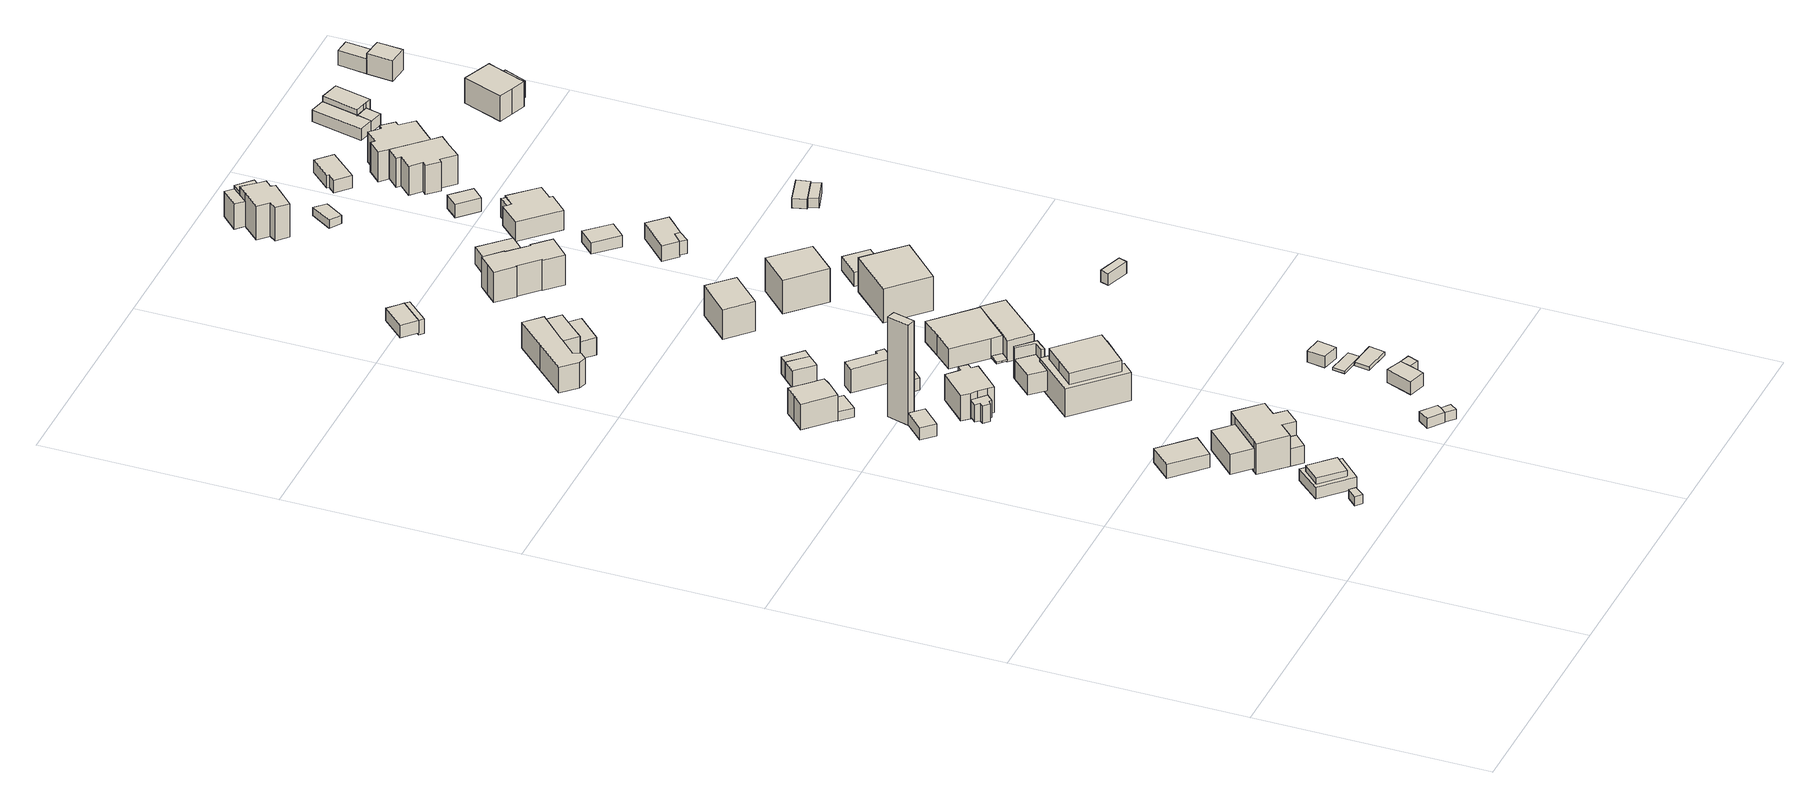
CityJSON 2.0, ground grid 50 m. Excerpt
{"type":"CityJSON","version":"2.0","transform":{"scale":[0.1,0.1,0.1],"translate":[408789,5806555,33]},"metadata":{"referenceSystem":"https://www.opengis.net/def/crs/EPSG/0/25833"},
"CityObjects":{
"building1":{"type":"Building","attributes":{"Gemeindeschluessel":"11000009","BezugspunktDach":"2200","function":"31001_2000","measuredHeight":2.02,"storeysAboveGround":1},"address":[{"country":"Germany","locality":"Berlin","thoroughfareNumber":"18A (1)","thoroughfareName":"Erlenbacher Steig"}],"geometry":[{"type":"Solid","lod":"1","boundaries":[[[[0,1,2,3]],[[4,5,6,7]],[[4,7,3,2]],[[5,4,2,1]],[[6,5,1,0]],[[7,6,0,3]]]]}]},
"building2":{"type":"Building","attributes":{"Gemeindeschluessel":"11000009","BezugspunktDach":"2200","function":"31001_1010","measuredHeight":4.88,"storeysAboveGround":1},"address":[{"country":"Germany","locality":"Berlin","thoroughfareNumber":"60","thoroughfareName":"Hallgarter Steig"}],"geometry":[{"type":"Solid","lod":"1","boundaries":[[[[8,9,10,11,12]],[[13,14,15,16,17]],[[13,17,12,11]],[[14,13,11,10]],[[15,14,10,9]],[[16,15,9,8]],[[17,16,8,12]]]]}]},
"building3":{"type":"Building","attributes":{"Gemeindeschluessel":"11000009","BezugspunktDach":"2200","function":"51009_1610","measuredHeight":2.76,"storeysAboveGround":0},"address":[{"country":"Germany","locality":"Berlin"}],"geometry":[{"type":"Solid","lod":"1","boundaries":[[[[18,19,20,21],[22,23,24,25]],[[26,27,28,29],[16,14,13,17]],[[26,29,21,20]],[[27,26,20,19]],[[28,27,19,18]],[[29,28,18,21]],[[16,17,25,24]],[[14,16,24,23]],[[13,14,23,22]],[[17,13,22,25]]]]}]},
"building4":{"type":"Building","attributes":{"Gemeindeschluessel":"11000009","BezugspunktDach":"2200","function":"31001_2463","measuredHeight":3.15,"storeysAboveGround":1},"address":[{"country":"Germany","locality":"Berlin","thoroughfareNumber":"58 (1)","thoroughfareName":"Hallgarter Steig"}],"geometry":[{"type":"Solid","lod":"1","boundaries":[[[[30,31,32,33]],[[34,35,36,37]],[[34,37,33,32]],[[35,34,32,31]],[[36,35,31,30]],[[37,36,30,33]]]]}]},
"building5":{"type":"Building","attributes":{"Gemeindeschluessel":"11000009","function":"31001_1010"},"address":[{"country":"Germany","locality":"Berlin","thoroughfareNumber":"58","thoroughfareName":"Hallgarter Steig"}],"children":["building5-1","building5-2","building5-3","building5-4"]},
"building5-1":{"type":"BuildingPart","attributes":{"BezugspunktDach":"2200","measuredHeight":7.12,"storeysAboveGround":2},"parents":["building5"],"geometry":[{"type":"MultiSurface","lod":"1","boundaries":[[[38,39,40,41,42,43,44,45,46,47,48]],[[49,50,51,52,53,54,55,56,57,58,59]],[[49,59,48,47]],[[50,49,47,46],[60,61,62,63]],[[51,50,46,45]],[[52,51,45,44]],[[53,52,44,43]],[[64,65,66,43,42]],[[53,67,53,54]],[[68,65,42,41]],[[56,55,41,40]],[[69,70,56,57,56,40,39]],[[58,57,58,71,69,39,38]],[[59,58,38,48]],[[62,61,60,63]],[[54,53,67,66,65,64]],[[55,54,65,68]],[[57,56,70,69]],[[69,71,58,57]]]}]},
"building5-2":{"type":"BuildingPart","attributes":{"BezugspunktDach":"2200","measuredHeight":4.01,"storeysAboveGround":2},"parents":["building5"],"geometry":[{"type":"Solid","lod":"1","boundaries":[[[[68,72,66,65]],[[53,73,55,54]],[[73,53,66,72]],[[55,73,72,68]],[[53,54,65,66]],[[54,55,68,65]]]]}]},
"building5-3":{"type":"BuildingPart","attributes":{"BezugspunktDach":"2200","measuredHeight":4.65,"storeysAboveGround":2},"parents":["building5"],"geometry":[{"type":"Solid","lod":"1","boundaries":[[[[63,62,74,75]],[[76,61,60,77]],[[76,77,75,74]],[[61,76,74,62]],[[77,60,63,75]],[[61,62,63,60]]]]}]},
"building5-4":{"type":"BuildingPart","attributes":{"BezugspunktDach":"2200","measuredHeight":3.93,"storeysAboveGround":2},"parents":["building5"],"geometry":[{"type":"MultiSurface","lod":"1","boundaries":[[[78,70,69,71]],[[57,56,79,58]],[[79,56,70,78]],[[58,79,78,71]],[[57,58,80,71,69]],[[57,69,70,56]]]}]},
"building6":{"type":"Building","attributes":{"Gemeindeschluessel":"11000009","BezugspunktDach":"2200","function":"31001_2000","measuredHeight":2.85,"storeysAboveGround":1},"address":[{"country":"Germany","locality":"Berlin","thoroughfareNumber":"2 (1)","thoroughfareName":"Münchweilersteig"}],"geometry":[{"type":"Solid","lod":"1","boundaries":[[[[81,82,83,84]],[[85,86,87,88]],[[85,88,84,83]],[[86,85,83,82]],[[87,86,82,81]],[[88,87,81,84]]]]}]},
"building7":{"type":"Building","attributes":{"Gemeindeschluessel":"11000009","BezugspunktDach":"2200","function":"31001_1010","measuredHeight":9.32,"storeysAboveGround":2},"address":[{"country":"Germany","locality":"Berlin","thoroughfareNumber":"4","thoroughfareName":"Münchweilersteig"}],"geometry":[{"type":"Solid","lod":"1","boundaries":[[[[89,90,91,92,93,94,95,96,97]],[[98,99,100,101,102,103,104,105,106]],[[98,106,97,96]],[[99,98,96,95]],[[100,99,95,94]],[[101,100,94,93]],[[102,101,93,92]],[[103,102,92,91]],[[104,103,91,90]],[[105,104,90,89]],[[106,105,89,97]]]]}]},
"building8":{"type":"Building","attributes":{"Gemeindeschluessel":"11000009","BezugspunktDach":"2200","function":"31001_2000","measuredHeight":23.17,"storeysAboveGround":1},"address":[{"country":"Germany","locality":"Berlin","thoroughfareNumber":"4 (2)","thoroughfareName":"Münchweilersteig"}],"geometry":[{"type":"Solid","lod":"1","boundaries":[[[[107,108,109,110]],[[111,112,113,114]],[[111,114,110,109]],[[112,111,109,108]],[[113,112,108,107]],[[114,113,107,110]]]]}]},
"building9":{"type":"Building","attributes":{"Gemeindeschluessel":"11000009","BezugspunktDach":"2200","function":"51009_1610","measuredHeight":4.03,"storeysAboveGround":0},"address":[{"country":"Germany","locality":"Berlin"}],"geometry":[{"type":"Solid","lod":"1","boundaries":[[[[72,115,116,66]],[[52,117,73,53]],[[52,53,66,116]],[[117,52,116,115]],[[73,117,115,72]],[[53,73,72,66]]]]}]},
"building10":{"type":"Building","attributes":{"Gemeindeschluessel":"11000009","BezugspunktDach":"2200","function":"51009_1610","measuredHeight":2.08,"storeysAboveGround":0},"address":[{"country":"Germany","locality":"Berlin"}],"geometry":[{"type":"Solid","lod":"1","boundaries":[[[[118,119,120,121]],[[122,123,124,125]],[[122,125,121,120]],[[123,122,120,119]],[[124,123,119,118]],[[125,124,118,121]]]]}]},
"building11":{"type":"Building","attributes":{"Gemeindeschluessel":"11000009","BezugspunktDach":"2200","function":"51009_1610","measuredHeight":3.99,"storeysAboveGround":0},"address":[{"country":"Germany","locality":"Berlin"}],"geometry":[{"type":"Solid","lod":"1","boundaries":[[[[126,127,128,129,130,131,132,133]],[[134,135,136,137,138,139,140,141]],[[134,141,133,132]],[[135,134,132,131]],[[136,135,131,130]],[[137,136,130,129]],[[138,137,129,128]],[[139,138,128,127]],[[140,139,127,126]],[[141,140,126,133]]]]}]},
"building12":{"type":"Building","attributes":{"Gemeindeschluessel":"11000009","BezugspunktDach":"2200","function":"51009_1610","measuredHeight":2.57,"storeysAboveGround":0},"address":[{"country":"Germany","locality":"Berlin"}],"geometry":[{"type":"Solid","lod":"1","boundaries":[[[[142,143,144,145]],[[146,147,101,100]],[[146,100,145,144]],[[147,146,144,143]],[[101,147,143,142]],[[100,101,142,145]]]]}]},
"building13":{"type":"Building","attributes":{"Gemeindeschluessel":"11000009","BezugspunktDach":"2200","function":"31001_1010","measuredHeight":7.76,"storeysAboveGround":2},"address":[{"country":"Germany","locality":"Berlin","thoroughfareNumber":"15","thoroughfareName":"Erlenbacher Steig"}],"geometry":[{"type":"Solid","lod":"1","boundaries":[[[[148,149,150,151,152,153,154,155,156,157,158,159]],[[160,161,162,163,164,165,166,167,168,169,170,171]],[[160,171,159,158]],[[161,160,158,157]],[[162,161,157,156]],[[163,162,156,155]],[[164,163,155,154]],[[165,164,154,153]],[[166,165,153,152]],[[167,166,152,151]],[[168,167,151,150]],[[169,168,150,149]],[[170,169,149,148]],[[171,170,148,159]]]]}]},
"building14":{"type":"Building","attributes":{"Gemeindeschluessel":"11000009","BezugspunktDach":"2200","function":"31001_1312","measuredHeight":2.28,"storeysAboveGround":1},"address":[{"country":"Germany","locality":"Berlin","thoroughfareNumber":"61","thoroughfareName":"Hallgarter Steig"}],"geometry":[{"type":"Solid","lod":"1","boundaries":[[[[172,173,174,175,176]],[[177,178,179,180,181]],[[177,181,176,175]],[[178,177,175,174]],[[179,178,174,173]],[[180,179,173,172]],[[181,180,172,176]]]]}]},
"building15":{"type":"Building","attributes":{"Gemeindeschluessel":"11000009","BezugspunktDach":"2200","function":"51009_1610","measuredHeight":2.26,"storeysAboveGround":0},"address":[{"country":"Germany","locality":"Berlin"}],"geometry":[{"type":"Solid","lod":"1","boundaries":[[[[182,183,173,172]],[[184,185,186,187]],[[184,187,172,173]],[[185,184,173,183]],[[186,185,183,182]],[[187,186,182,172]]]]}]},
"building16":{"type":"Building","attributes":{"Gemeindeschluessel":"11000009","BezugspunktDach":"2200","function":"31001_2000","measuredHeight":3.88,"storeysAboveGround":1},"address":[{"country":"Germany","locality":"Berlin","thoroughfareNumber":"24 (2)","thoroughfareName":"Rinntaler Steig"}],"geometry":[{"type":"Solid","lod":"1","boundaries":[[[[188,189,190,191]],[[192,193,194,195]],[[192,195,191,190]],[[193,192,190,189]],[[194,193,189,188]],[[195,194,188,191]]]]}]},
"building17":{"type":"Building","attributes":{"Gemeindeschluessel":"11000009","function":"31001_1010"},"address":[{"country":"Germany","locality":"Berlin","thoroughfareNumber":"16","thoroughfareName":"Rinntaler Steig"}],"children":["building17-1","building17-2"]},
"building17-1":{"type":"BuildingPart","attributes":{"BezugspunktDach":"2200","measuredHeight":8.62,"storeysAboveGround":1},"parents":["building17"],"geometry":[{"type":"MultiSurface","lod":"1","boundaries":[[[196,197,198,199,200,201,202,203,204,205]],[[206,207,208,209,210,211,212,213,214,215]],[[206,215,205,204]],[[207,206,204,203]],[[208,207,203,202]],[[216,217,218,217,219,202,201]],[[210,209,201,200]],[[211,210,200,199]],[[212,211,199,198]],[[213,212,198,197]],[[214,213,197,196]],[[215,214,196,205]],[[209,220,217,216]],[[220,208,219,217,218]]]}]},
"building17-2":{"type":"BuildingPart","attributes":{"BezugspunktDach":"2200","measuredHeight":6.73,"storeysAboveGround":1},"parents":["building17"],"geometry":[{"type":"Solid","lod":"1","boundaries":[[[[221,222,223,224,219,217,216]],[[220,208,225,226,227,228,209]],[[225,208,219,224]],[[226,225,224,223]],[[227,226,223,222]],[[228,227,222,221]],[[209,228,221,216]],[[220,209,216,217]],[[220,217,219,208]]]]}]},
"building18":{"type":"Building","attributes":{"Gemeindeschluessel":"11000009","BezugspunktDach":"2200","function":"31001_2000","measuredHeight":5.53,"storeysAboveGround":1},"address":[{"country":"Germany","locality":"Berlin","thoroughfareNumber":"4 (1)","thoroughfareName":"Münchweilersteig"}],"geometry":[{"type":"Solid","lod":"1","boundaries":[[[[229,230,231,232,233,234,235]],[[236,237,238,239,240,241,242]],[[236,242,235,234]],[[237,236,234,233]],[[238,237,233,232]],[[239,238,232,231]],[[240,239,231,230]],[[241,240,230,229]],[[242,241,229,235]]]]}]},
"building19":{"type":"Building","attributes":{"Gemeindeschluessel":"11000009","BezugspunktDach":"2200","function":"31001_2000","measuredHeight":3.13,"storeysAboveGround":1},"address":[{"country":"Germany","locality":"Berlin","thoroughfareNumber":"15 (1)","thoroughfareName":"Erlenbacher Steig"}],"geometry":[{"type":"Solid","lod":"1","boundaries":[[[[243,244,245,246,247,248]],[[249,250,251,252,253,254]],[[249,254,248,247]],[[250,249,247,246]],[[251,250,246,245]],[[252,251,245,244]],[[253,252,244,243]],[[254,253,243,248]]]]}]},
"building20":{"type":"Building","attributes":{"Gemeindeschluessel":"11000009","BezugspunktDach":"2200","function":"51009_1610","measuredHeight":3.86,"storeysAboveGround":0},"address":[{"country":"Germany","locality":"Berlin"}],"geometry":[{"type":"Solid","lod":"1","boundaries":[[[[189,255,256,190]],[[257,258,193,192]],[[257,192,190,256]],[[258,257,256,255]],[[193,258,255,189]],[[192,193,189,190]]]]}]},
"building21":{"type":"Building","attributes":{"Gemeindeschluessel":"11000009","BezugspunktDach":"2200","function":"31001_1010","measuredHeight":10.21,"storeysAboveGround":2},"address":[{"country":"Germany","locality":"Berlin","thoroughfareNumber":"17","thoroughfareName":"Erlenbacher Steig"}],"geometry":[{"type":"Solid","lod":"1","boundaries":[[[[259,260,261,262,263,264]],[[265,266,267,268,269,270]],[[265,270,264,263]],[[266,265,263,262]],[[267,266,262,261]],[[268,267,261,260]],[[269,268,260,259]],[[270,269,259,264]]]]}]},
"building22":{"type":"Building","attributes":{"Gemeindeschluessel":"11000009","BezugspunktDach":"2200","function":"51009_1610","measuredHeight":6.47,"storeysAboveGround":0},"address":[{"country":"Germany","locality":"Berlin"}],"geometry":[{"type":"Solid","lod":"1","boundaries":[[[[271,272,273,274,275,276,277,278,279,280,281,282]],[[283,284,285,286,287,288,289,290,291,292,293,294]],[[283,294,282,281]],[[284,283,281,280]],[[285,284,280,279]],[[286,285,279,278]],[[287,286,278,277]],[[288,287,277,276]],[[289,288,276,275]],[[290,289,275,274]],[[291,290,274,273]],[[292,291,273,272]],[[293,292,272,271]],[[294,293,271,282]]]]}]},
"building23":{"type":"Building","attributes":{"Gemeindeschluessel":"11000009","BezugspunktDach":"2200","function":"31001_2463","measuredHeight":4.59,"storeysAboveGround":1},"address":[{"country":"Germany","locality":"Berlin","thoroughfareNumber":"17 (1)","thoroughfareName":"Erlenbacher Steig"}],"geometry":[{"type":"Solid","lod":"1","boundaries":[[[[295,296,297,298,299]],[[300,301,302,303,304]],[[300,304,299,298]],[[301,300,298,297]],[[302,301,297,296]],[[303,302,296,295]],[[304,303,295,299]]]]}]},
"building24":{"type":"Building","attributes":{"Gemeindeschluessel":"11000009","BezugspunktDach":"2200","function":"51009_1610","measuredHeight":7.26,"storeysAboveGround":0},"address":[{"country":"Germany","locality":"Berlin"}],"geometry":[{"type":"Solid","lod":"1","boundaries":[[[[305,306,307,308,309,310]],[[311,312,313,302,301,300]],[[311,300,310,309]],[[312,311,309,308]],[[313,312,308,307]],[[302,313,307,306]],[[301,302,306,305]],[[300,301,305,310]]]]}]},
"building25":{"type":"Building","attributes":{"Gemeindeschluessel":"11000009","BezugspunktDach":"2200","function":"31001_2463","measuredHeight":3.95,"storeysAboveGround":1},"address":[{"country":"Germany","locality":"Berlin","thoroughfareNumber":"16 (1)","thoroughfareName":"Rinntaler Steig"}],"geometry":[{"type":"Solid","lod":"1","boundaries":[[[[314,315,316,317]],[[226,318,319,228]],[[226,228,317,316]],[[318,226,316,315]],[[319,318,315,314]],[[228,319,314,317]]]]}]},
"building26":{"type":"Building","attributes":{"Gemeindeschluessel":"11000009","BezugspunktDach":"2200","function":"31001_1010","measuredHeight":2.97,"storeysAboveGround":1},"address":[{"country":"Germany","locality":"Berlin","thoroughfareNumber":"17","thoroughfareName":"Rinntaler Steig"}],"geometry":[{"type":"Solid","lod":"1","boundaries":[[[[320,321,322,323,324]],[[325,326,327,328,329]],[[325,329,324,323]],[[326,325,323,322]],[[327,326,322,321]],[[328,327,321,320]],[[329,328,320,324]]]]}]},
"building27":{"type":"Building","attributes":{"Gemeindeschluessel":"11000009","BezugspunktDach":"2200","function":"51009_1610","measuredHeight":3.3,"storeysAboveGround":0},"address":[{"country":"Germany","locality":"Berlin"}],"geometry":[{"type":"Solid","lod":"1","boundaries":[[[[330,331,321,320]],[[332,333,334,335]],[[332,335,320,321]],[[333,332,321,331]],[[334,333,331,330]],[[335,334,330,320]]]]}]},
"building28":{"type":"Building","attributes":{"Gemeindeschluessel":"11000009","BezugspunktDach":"2200","function":"31001_1312","measuredHeight":2.93,"storeysAboveGround":1},"address":[{"country":"Germany","locality":"Berlin","thoroughfareNumber":"59","thoroughfareName":"Hallgarter Steig"}],"geometry":[{"type":"Solid","lod":"1","boundaries":[[[[336,337,338,339,340]],[[341,342,343,344,345]],[[341,345,340,339]],[[342,341,339,338]],[[343,342,338,337]],[[344,343,337,336]],[[345,344,336,340]]]]}]},
"building29":{"type":"Building","attributes":{"Gemeindeschluessel":"11000009","BezugspunktDach":"2200","function":"51009_1610","measuredHeight":0.396,"storeysAboveGround":0},"address":[{"country":"Germany","locality":"Berlin"}],"geometry":[{"type":"Solid","lod":"1","boundaries":[[[[346,347,348,349,350]],[[351,352,353,354,355]],[[351,355,350,349]],[[352,351,349,348]],[[353,352,348,347]],[[354,353,347,346]],[[355,354,346,350]]]]}]},
"building30":{"type":"Building","attributes":{"Gemeindeschluessel":"11000009","BezugspunktDach":"2200","function":"51009_1610","measuredHeight":2.94,"storeysAboveGround":0},"address":[{"country":"Germany","locality":"Berlin"}],"geometry":[{"type":"Solid","lod":"1","boundaries":[[[[356,357,338,337]],[[342,358,359,343]],[[342,343,337,338]],[[358,342,338,357]],[[359,358,357,356]],[[343,359,356,337]]]]}]},
"building31":{"type":"Building","attributes":{"Gemeindeschluessel":"11000009","function":"31001_1010"},"address":[{"country":"Germany","locality":"Berlin","thoroughfareNumber":"54","thoroughfareName":"Hallgarter Steig"}],"children":["building31-1","building31-2"]},
"building31-1":{"type":"BuildingPart","attributes":{"BezugspunktDach":"2200","measuredHeight":5.67,"storeysAboveGround":1},"parents":["building31"],"geometry":[{"type":"MultiSurface","lod":"1","boundaries":[[[360,361,362,363,364,365,366,367]],[[368,369,370,371,372,373,374,375]],[[368,375,367,366]],[[369,368,366,365]],[[370,369,365,364]],[[371,370,364,363]],[[374,373,361,360]],[[375,374,360,367]],[[372,371,363,362]],[[372,376,362,361,373]]]}]},
"building31-2":{"type":"BuildingPart","attributes":{"BezugspunktDach":"2200","measuredHeight":4.96,"storeysAboveGround":1},"parents":["building31"],"geometry":[{"type":"MultiSurface","lod":"1","boundaries":[[[377,378,379,380,381]],[[373,371,382,383,384]],[[373,384,381,380]],[[363,362,361,380,379]],[[382,371,379,378]],[[383,382,378,377]],[[384,383,377,381]],[[385,371,386,372,362,363]],[[372,373,361,362]]]}]},
"building32":{"type":"Building","attributes":{"Gemeindeschluessel":"11000009","BezugspunktDach":"2200","function":"31001_2000","measuredHeight":0.546,"storeysAboveGround":1},"address":[{"country":"Germany","locality":"Berlin","thoroughfareNumber":"57 (1)","thoroughfareName":"Hallgarter Steig"}],"geometry":[{"type":"Solid","lod":"1","boundaries":[[[[387,388,389,390,391]],[[392,393,394,395,396]],[[392,396,391,390]],[[393,392,390,389]],[[394,393,389,388]],[[395,394,388,387]],[[396,395,387,391]]]]}]},
"building33":{"type":"Building","attributes":{"Gemeindeschluessel":"11000009","BezugspunktDach":"2200","function":"31001_1312","measuredHeight":2.58,"storeysAboveGround":1},"address":[{"country":"Germany","locality":"Berlin","thoroughfareNumber":"57","thoroughfareName":"Hallgarter Steig"}],"geometry":[{"type":"Solid","lod":"1","boundaries":[[[[397,398,399,400]],[[401,402,403,404]],[[401,404,400,399]],[[402,401,399,398]],[[403,402,398,397]],[[404,403,397,400]]]]}]},
"building34":{"type":"Building","attributes":{"Gemeindeschluessel":"11000009","BezugspunktDach":"2200","function":"31001_1010","measuredHeight":7.96,"storeysAboveGround":2},"address":[{"country":"Germany","locality":"Berlin","thoroughfareNumber":"24","thoroughfareName":"Rinntaler Steig"}],"geometry":[{"type":"Solid","lod":"1","boundaries":[[[[405,406,407,408,409]],[[410,411,412,413,414]],[[410,414,409,408]],[[411,410,408,407]],[[412,411,407,406]],[[413,412,406,405]],[[414,413,405,409]]]]}]},
"building35":{"type":"Building","attributes":{"Gemeindeschluessel":"11000009","BezugspunktDach":"2200","function":"31001_2000","measuredHeight":0.851,"storeysAboveGround":1},"address":[{"country":"Germany","locality":"Berlin","thoroughfareNumber":"57 (2)","thoroughfareName":"Hallgarter Steig"}],"geometry":[{"type":"Solid","lod":"1","boundaries":[[[[415,416,388,387,417]],[[418,419,420,421,422]],[[418,422,417,387]],[[419,418,387,388]],[[420,419,388,416]],[[421,420,416,415]],[[422,421,415,417]]]]}]},
"building36":{"type":"Building","attributes":{"Gemeindeschluessel":"11000009","BezugspunktDach":"2200","function":"31001_2000","measuredHeight":1.98,"storeysAboveGround":1},"address":[{"country":"Germany","locality":"Berlin","thoroughfareNumber":"54 (1)","thoroughfareName":"Hallgarter Steig"}],"geometry":[{"type":"Solid","lod":"1","boundaries":[[[[423,424,425,426]],[[427,428,371,370]],[[427,370,426,425]],[[428,427,425,424]],[[371,428,424,423]],[[370,371,423,426]]]]}]},
"building37":{"type":"Building","attributes":{"Gemeindeschluessel":"11000009","BezugspunktDach":"2200","function":"51009_1610","measuredHeight":2,"storeysAboveGround":0},"address":[{"country":"Germany","locality":"Berlin"}],"geometry":[{"type":"Solid","lod":"1","boundaries":[[[[429,430,424,423]],[[428,431,382,371]],[[428,371,423,424]],[[431,428,424,430]],[[382,431,430,429]],[[371,382,429,423]]]]}]},
"building38":{"type":"Building","attributes":{"Gemeindeschluessel":"11000009","BezugspunktDach":"2200","function":"31001_1010","measuredHeight":7.82,"storeysAboveGround":2},"address":[{"country":"Germany","locality":"Berlin","thoroughfareNumber":"18","thoroughfareName":"Rinntaler Steig"}],"geometry":[{"type":"Solid","lod":"1","boundaries":[[[[432,433,434,435,436,437,438,439,440,441,442,443,444,445]],[[446,447,448,449,450,451,452,453,454,455,456,457,458,459]],[[446,459,445,444]],[[447,446,444,443]],[[448,447,443,442]],[[449,448,442,441]],[[450,449,441,440]],[[451,450,440,439]],[[452,451,439,438]],[[453,452,438,437]],[[454,453,437,436]],[[455,454,436,435]],[[456,455,435,434]],[[457,456,434,433]],[[458,457,433,432]],[[459,458,432,445]]]]}]},
"building39":{"type":"Building","attributes":{"Gemeindeschluessel":"11000009","BezugspunktDach":"2200","function":"31001_1010","measuredHeight":7.7,"storeysAboveGround":1},"address":[{"country":"Germany","locality":"Berlin","thoroughfareNumber":"26","thoroughfareName":"Rinntaler Steig"}],"geometry":[{"type":"Solid","lod":"1","boundaries":[[[[460,461,462,463]],[[464,465,466,467]],[[464,467,463,462]],[[465,464,462,461]],[[466,465,461,460]],[[467,466,460,463]]]]}]},
"building40":{"type":"Building","attributes":{"Gemeindeschluessel":"11000009","BezugspunktDach":"2200","function":"31001_1010","measuredHeight":8.9,"storeysAboveGround":2},"address":[{"country":"Germany","locality":"Berlin","thoroughfareNumber":"28","thoroughfareName":"Rinntaler Steig"}],"geometry":[{"type":"Solid","lod":"1","boundaries":[[[[468,469,470,471]],[[472,473,474,475]],[[472,475,471,470]],[[473,472,470,469]],[[474,473,469,468]],[[475,474,468,471]]]]}]},
"building41":{"type":"Building","attributes":{"Gemeindeschluessel":"11000009","BezugspunktDach":"2200","function":"31001_2463","measuredHeight":3.86,"storeysAboveGround":1},"address":[{"country":"Germany","locality":"Berlin","thoroughfareNumber":"18 (1)","thoroughfareName":"Rinntaler Steig"}],"geometry":[{"type":"Solid","lod":"1","boundaries":[[[[476,477,478,479,480,481]],[[482,483,484,485,486,487]],[[482,487,481,480]],[[483,482,480,479]],[[484,483,479,478]],[[485,484,478,477]],[[486,485,477,476]],[[487,486,476,481]]]]}]},
"building42":{"type":"Building","attributes":{"Gemeindeschluessel":"11000009","function":"31001_1010"},"address":[{"country":"Germany","locality":"Berlin","thoroughfareNumber":"11","thoroughfareName":"Am Steilhang"}],"children":["building42-1","building42-2","building42-3"]},
"building42-1":{"type":"BuildingPart","attributes":{"BezugspunktDach":"2200","measuredHeight":10.57,"storeysAboveGround":2},"parents":["building42"],"geometry":[{"type":"MultiSurface","lod":"1","boundaries":[[[488,489,490,491,492,493,494,495,496,497,498]],[[499,500,501,502,503,504,505,506,507,508,509]],[[499,509,498,497]],[[510,511,499,497,496]],[[512,513,514,496,495]],[[502,501,495,494]],[[503,502,494,493]],[[504,503,493,492]],[[505,504,492,491]],[[506,505,491,490]],[[507,506,490,489]],[[508,507,489,488]],[[509,508,488,498]],[[500,499,511,510]],[[501,500,514,513,512]]]}]},
"building42-2":{"type":"BuildingPart","attributes":{"BezugspunktDach":"2200","measuredHeight":6.68,"storeysAboveGround":2},"parents":["building42"],"geometry":[{"type":"MultiSurface","lod":"1","boundaries":[[[513,515,516,514]],[[517,518,501,500]],[[519,510,500,514,516]],[[518,517,516,515]],[[501,518,515,513]],[[510,519,517,500]],[[500,501,513,514,520]]]}]},
"building42-3":{"type":"BuildingPart","attributes":{"BezugspunktDach":"2200","measuredHeight":6.14,"storeysAboveGround":2},"parents":["building42"],"geometry":[{"type":"MultiSurface","lod":"1","boundaries":[[[511,519,521,522]],[[523,517,499,524]],[[523,524,522,521]],[[517,523,521,519]],[[524,499,511,522]],[[499,500,510,511]],[[519,510,525,500,517]]]}]},
"building43":{"type":"Building","attributes":{"Gemeindeschluessel":"11000009","BezugspunktDach":"2200","function":"31001_2463","measuredHeight":3.57,"storeysAboveGround":1},"address":[{"country":"Germany","locality":"Berlin","thoroughfareNumber":"28 (1)","thoroughfareName":"Rinntaler Steig"}],"geometry":[{"type":"Solid","lod":"1","boundaries":[[[[526,527,528,529]],[[530,531,532,533]],[[530,533,529,528]],[[531,530,528,527]],[[532,531,527,526]],[[533,532,526,529]]]]}]},
"building44":{"type":"Building","attributes":{"Gemeindeschluessel":"11000009","BezugspunktDach":"2200","function":"31001_2000","measuredHeight":2.74,"storeysAboveGround":1},"address":[{"country":"Germany","locality":"Berlin","thoroughfareNumber":"55","thoroughfareName":"Hallgarter Steig"}],"geometry":[{"type":"Solid","lod":"1","boundaries":[[[[534,535,536,537]],[[538,539,540,541]],[[538,541,537,536]],[[539,538,536,535]],[[540,539,535,534]],[[541,540,534,537]]]]}]},
"building45":{"type":"Building","attributes":{"Gemeindeschluessel":"11000009","BezugspunktDach":"2200","function":"51009_1610","measuredHeight":3.15,"storeysAboveGround":0},"address":[{"country":"Germany","locality":"Berlin"}],"geometry":[{"type":"Solid","lod":"1","boundaries":[[[[542,543,544,545]],[[546,547,548,549]],[[546,549,545,544]],[[547,546,544,543]],[[548,547,543,542]],[[549,548,542,545]]]]}]},
"building46":{"type":"Building","attributes":{"Gemeindeschluessel":"11000009","BezugspunktDach":"2200","function":"31001_2000","measuredHeight":2.57,"storeysAboveGround":1},"address":[{"country":"Germany","locality":"Berlin","thoroughfareNumber":"50 (1)","thoroughfareName":"Hallgarter Steig"}],"geometry":[{"type":"Solid","lod":"1","boundaries":[[[[550,551,552,553]],[[554,555,556,557]],[[554,557,553,552]],[[555,554,552,551]],[[556,555,551,550]],[[557,556,550,553]]]]}]},
"building47":{"type":"Building","attributes":{"Gemeindeschluessel":"11000009","BezugspunktDach":"2200","function":"31001_1010","measuredHeight":3.6,"storeysAboveGround":1},"address":[{"country":"Germany","locality":"Berlin","thoroughfareNumber":"50","thoroughfareName":"Hallgarter Steig"}],"geometry":[{"type":"Solid","lod":"1","boundaries":[[[[545,544,543,558,559,560,561]],[[562,563,564,565,566,567,568]],[[562,568,561,560]],[[563,562,560,559]],[[564,563,559,558]],[[565,564,558,543]],[[566,565,543,544]],[[567,566,544,545]],[[568,567,545,561]]]]}]},
"building48":{"type":"Building","attributes":{"Gemeindeschluessel":"11000009","BezugspunktDach":"2200","function":"31001_2000","measuredHeight":1.93,"storeysAboveGround":1},"address":[{"country":"Germany","locality":"Berlin","thoroughfareNumber":"11 (1)","thoroughfareName":"Am Steilhang"}],"geometry":[{"type":"Solid","lod":"1","boundaries":[[[[569,570,571,572]],[[573,574,575,576]],[[573,576,572,571]],[[574,573,571,570]],[[575,574,570,569]],[[576,575,569,572]]]]}]},
"building49":{"type":"Building","attributes":{"Gemeindeschluessel":"11000009","BezugspunktDach":"2200","function":"31001_1010","measuredHeight":4.47,"storeysAboveGround":1},"address":[{"country":"Germany","locality":"Berlin","thoroughfareNumber":"48","thoroughfareName":"Hallgarter Steig"},{"country":"Germany","locality":"Berlin","thoroughfareNumber":"20","thoroughfareName":"Rinntaler Steig"}],"geometry":[{"type":"Solid","lod":"1","boundaries":[[[[577,578,579,580,581,582,583,584,585,586]],[[587,588,589,590,591,592,593,594,595,596]],[[587,596,586,585]],[[588,587,585,584]],[[589,588,584,583]],[[590,589,583,582]],[[591,590,582,581]],[[592,591,581,580]],[[593,592,580,579]],[[594,593,579,578]],[[595,594,578,577]],[[596,595,577,586]]]]}]},
"building50":{"type":"Building","attributes":{"Gemeindeschluessel":"11000009","BezugspunktDach":"2200","function":"51009_1610","measuredHeight":4.34,"storeysAboveGround":0},"address":[{"country":"Germany","locality":"Berlin"}],"geometry":[{"type":"Solid","lod":"1","boundaries":[[[[597,598,599,600]],[[601,602,603,604]],[[601,604,600,599]],[[602,601,599,598]],[[603,602,598,597]],[[604,603,597,600]]]]}]},
"building51":{"type":"Building","attributes":{"Gemeindeschluessel":"11000009","BezugspunktDach":"2200","function":"31001_2000","measuredHeight":3.06,"storeysAboveGround":1},"address":[{"country":"Germany","locality":"Berlin","thoroughfareNumber":"48 (1)","thoroughfareName":"Hallgarter Steig"}],"geometry":[{"type":"Solid","lod":"1","boundaries":[[[[605,606,607,608]],[[609,610,611,612]],[[609,612,608,607]],[[610,609,607,606]],[[611,610,606,605]],[[612,611,605,608]]]]}]},
"building52":{"type":"Building","attributes":{"Gemeindeschluessel":"11000009","BezugspunktDach":"2200","function":"31001_2463","measuredHeight":2.92,"storeysAboveGround":1},"address":[{"country":"Germany","locality":"Berlin","thoroughfareNumber":"23 (1)","thoroughfareName":"Rinntaler Steig"}],"geometry":[{"type":"Solid","lod":"1","boundaries":[[[[613,614,615,616,617,618]],[[619,620,621,622,623,624]],[[619,624,618,617]],[[620,619,617,616]],[[621,620,616,615]],[[622,621,615,614]],[[623,622,614,613]],[[624,623,613,618]]]]}]},
"building53":{"type":"Building","attributes":{"Gemeindeschluessel":"11000009","BezugspunktDach":"2200","function":"31001_1010","measuredHeight":8.4,"storeysAboveGround":1},"address":[{"country":"Germany","locality":"Berlin","thoroughfareNumber":"22","thoroughfareName":"Rinntaler Steig"}],"geometry":[{"type":"Solid","lod":"1","boundaries":[[[[625,626,627,628,629,630,631,632,633,634,635,636]],[[637,638,639,640,641,642,643,644,645,646,647,648]],[[637,648,636,635]],[[638,637,635,634]],[[639,638,634,633]],[[640,639,633,632]],[[641,640,632,631]],[[642,641,631,630]],[[643,642,630,629]],[[644,643,629,628]],[[645,644,628,627]],[[646,645,627,626]],[[647,646,626,625]],[[648,647,625,636]]]]}]},
"building54":{"type":"Building","attributes":{"Gemeindeschluessel":"11000009","BezugspunktDach":"2200","function":"31001_1312","measuredHeight":2.17,"storeysAboveGround":1},"address":[{"country":"Germany","locality":"Berlin","thoroughfareNumber":"51","thoroughfareName":"Hallgarter Steig"}],"geometry":[{"type":"Solid","lod":"1","boundaries":[[[[649,650,651,652,653,654]],[[655,656,657,658,659,660]],[[655,660,654,653]],[[656,655,653,652]],[[657,656,652,651]],[[658,657,651,650]],[[659,658,650,649]],[[660,659,649,654]]]]}]},
"building55":{"type":"Building","attributes":{"Gemeindeschluessel":"11000009","BezugspunktDach":"2200","function":"31001_1312","measuredHeight":2.19,"storeysAboveGround":1},"address":[{"country":"Germany","locality":"Berlin","thoroughfareNumber":"53","thoroughfareName":"Hallgarter Steig"}],"geometry":[{"type":"Solid","lod":"1","boundaries":[[[[661,662,651,650]],[[657,663,664,658]],[[657,658,650,651]],[[663,657,651,662]],[[664,663,662,661]],[[658,664,661,650]]]]}]},
"building56":{"type":"Building","attributes":{"Gemeindeschluessel":"11000009","BezugspunktDach":"2200","function":"31001_1010","measuredHeight":8.67,"storeysAboveGround":1},"address":[{"country":"Germany","locality":"Berlin","thoroughfareNumber":"22A","thoroughfareName":"Rinntaler Steig"}],"geometry":[{"type":"Solid","lod":"1","boundaries":[[[[633,632,665,666,667,668,669,670,671,672,673,674,675]],[[676,677,678,679,680,681,682,683,684,685,686,687,688]],[[676,688,675,674]],[[677,676,674,673]],[[678,677,673,672]],[[679,678,672,671]],[[680,679,671,670]],[[681,680,670,669]],[[682,681,669,668]],[[683,682,668,667]],[[684,683,667,666]],[[685,684,666,665]],[[686,685,665,632]],[[687,686,632,633]],[[688,687,633,675]]]]}]},
"building57":{"type":"Building","attributes":{"Gemeindeschluessel":"11000009","BezugspunktDach":"2200","function":"51009_1610","measuredHeight":3.1,"storeysAboveGround":0},"address":[{"country":"Germany","locality":"Berlin"}],"geometry":[{"type":"Solid","lod":"1","boundaries":[[[[689,690,691,692]],[[693,694,695,696]],[[693,696,692,691]],[[694,693,691,690]],[[695,694,690,689]],[[696,695,689,692]]]]}]},
"building58":{"type":"Building","attributes":{"Gemeindeschluessel":"11000009","function":"31001_1010"},"address":[{"country":"Germany","locality":"Berlin","thoroughfareNumber":"44","thoroughfareName":"Hallgarter Steig"}],"children":["building58-1","building58-2"]},
"building58-1":{"type":"BuildingPart","attributes":{"BezugspunktDach":"2200","measuredHeight":4.28,"storeysAboveGround":1},"parents":["building58"],"geometry":[{"type":"MultiSurface","lod":"1","boundaries":[[[697,698,699,700,701,702,703]],[[704,705,706,707,694,708,693]],[[709,710,703,702]],[[705,704,702,701]],[[706,705,701,700]],[[707,706,700,699]],[[694,707,699,698]],[[708,694,698,697]],[[693,708,697,703]],[[704,693,710,709]]]}]},
"building58-2":{"type":"BuildingPart","attributes":{"BezugspunktDach":"2200","measuredHeight":2.69,"storeysAboveGround":1},"parents":["building58"],"geometry":[{"type":"MultiSurface","lod":"1","boundaries":[[[711,709,712,713]],[[714,704,696,715]],[[714,715,713,712]],[[704,714,712,709]],[[696,704,693,710,711]],[[715,696,711,713]],[[709,710,693,704]]]}]},
"building59":{"type":"Building","attributes":{"Gemeindeschluessel":"11000009","function":"31001_1010"},"address":[{"country":"Germany","locality":"Berlin","thoroughfareNumber":"45, 45A","thoroughfareName":"Hallgarter Steig"}],"children":["building59-1","building59-2"]},
"building59-1":{"type":"BuildingPart","attributes":{"BezugspunktDach":"2200","measuredHeight":6.4,"storeysAboveGround":2},"parents":["building59"],"geometry":[{"type":"MultiSurface","lod":"1","boundaries":[[[716,717,718,719,720,721,722]],[[723,724,725,726,727,728,729]],[[723,729,722,721]],[[724,723,721,720]],[[725,724,720,719]],[[730,731,719,718]],[[726,725,732,733]],[[727,726,718,717]],[[728,727,717,716]],[[729,728,716,722]],[[733,732,731,730]]]}]},
"building59-2":{"type":"BuildingPart","attributes":{"BezugspunktDach":"2200","measuredHeight":3.88,"storeysAboveGround":2},"parents":["building59"],"geometry":[{"type":"Solid","lod":"1","boundaries":[[[[734,735,731,730]],[[732,736,737,733]],[[736,732,731,735]],[[737,736,735,734]],[[733,737,734,730]],[[732,733,730,731]]]]}]},
"building60":{"type":"Building","attributes":{"Gemeindeschluessel":"11000009","function":"31001_1010"},"address":[{"country":"Germany","locality":"Berlin","thoroughfareNumber":"43","thoroughfareName":"Hallgarter Steig"}],"children":["building60-1","building60-2"]},
"building60-1":{"type":"BuildingPart","attributes":{"BezugspunktDach":"2200","measuredHeight":4.78,"storeysAboveGround":1},"parents":["building60"],"geometry":[{"type":"MultiSurface","lod":"1","boundaries":[[[738,739,740,741]],[[742,743,744,745]],[[742,745,741,740]],[[743,746,747,748,740,739]],[[744,743,739,738]],[[745,744,738,741]],[[742,748,747,746]]]}]},
"building60-2":{"type":"BuildingPart","attributes":{"BezugspunktDach":"2200","measuredHeight":3.42,"storeysAboveGround":1},"parents":["building60"],"geometry":[{"type":"Solid","lod":"1","boundaries":[[[[747,749,750,748]],[[751,752,746,742]],[[751,742,748,750]],[[752,751,750,749]],[[746,752,749,747]],[[742,746,747,748]]]]}]}
},
"vertices":[
[234,61,39],[251,82,39],[240,92,39],[221,72,39],[240,92,18],[251,82,18],[234,61,18],[221,72,18],
[275,109,57],[292,126,57],[308,143,57],[261,189,57],[228,154,57],[261,189,17],[308,143,17],[292,126,17],[275,109,17],[228,154,17],
[279,91,44],[327,140,44],[263,203,44],[216,151,44],[261,189,44],[308,143,44],[275,109,44],[228,154,44],[263,203,17],[327,140,17],[279,91,17],[216,151,17],
[224,372,61],[266,415,61],[201,478,61],[159,435,61],[201,478,29],[266,415,29],[224,372,29],[159,435,29],
[303,238,87],[330,266,87],[352,245,87],[381,275,87],[360,296,87],[373,310,87],[387,324,87],[337,373,87],[323,359,87],[260,295,87],[253,288,87],[260,295,16],[323,359,16],[337,373,16],[387,324,16],[373,310,16],[360,296,16],[381,275,16],[352,245,16],[330,266,16],[303,238,16],[253,288,16],[260,295,24],[323,359,24],[323,359,70],[260,295,70],[360,296,44],[360,296,56],[373,310,56],[373,310,34],[381,275,56],[330,266,56],[352,245,56],[303,238,56],
[395,289,56],[395,289,16],
[287,394,70],[224,330,70],[287,394,24],[224,330,24],
[324,217,56],[324,217,16],[303,238,38],
[141,901,49],[181,941,49],[155,966,49],[116,926,49],[155,966,21],[181,941,21],[141,901,21],[116,926,21],
[125,1099,76],[147,1120,76],[158,1132,76],[167,1143,76],[137,1172,76],[122,1187,76],[112,1197,76],[91,1175,76],[70,1153,76],[91,1175,17],[112,1197,17],[122,1187,17],[137,1172,17],[167,1143,17],[158,1132,17],[147,1120,17],[125,1099,17],[70,1153,17],
[183,965,245],[195,1011,245],[177,1017,245],[164,969,245],[177,1017,14],[195,1011,14],[183,965,14],[164,969,14],
[409,303,56],[387,324,56],[409,303,16],
[150,1075,37],[182,1109,37],[158,1132,37],[125,1099,37],[158,1132,16],[182,1109,16],[150,1075,16],[125,1099,16],
[220,843,61],[214,836,61],[225,825,61],[233,831,61],[238,827,61],[252,841,61],[225,865,61],[212,851,61],[225,865,21],[252,841,21],[238,827,21],[233,831,21],[225,825,21],[214,836,21],[220,843,21],[212,851,21],
[137,1172,43],[153,1188,43],[138,1204,43],[122,1187,43],[138,1204,17],[153,1188,17],
[225,865,76],[237,855,76],[252,841,76],[262,831,76],[316,886,76],[306,897,76],[314,906,76],[301,920,76],[300,921,76],[291,912,76],[266,935,76],[212,880,76],[266,935,17],[291,912,17],[300,921,17],[301,920,17],[314,906,17],[306,897,17],[316,886,17],[262,831,17],[252,841,17],[237,855,17],[225,865,17],[212,880,17],
[558,21,34],[570,35,34],[576,43,34],[544,68,34],[526,45,34],[544,68,11],[576,43,11],[570,35,11],[558,21,11],[526,45,11],
[576,5,34],[588,21,34],[570,35,12],[588,21,12],[576,5,12],[558,21,12],
[232,1185,57],[254,1208,57],[218,1244,57],[195,1221,57],[218,1244,18],[254,1208,18],[232,1185,18],[195,1221,18],
[35,1594,84],[51,1589,84],[64,1603,84],[59,1619,84],[95,1655,84],[97,1658,84],[154,1715,84],[120,1748,84],[61,1686,84],[3,1625,84],[61,1686,25],[120,1748,25],[154,1715,25],[97,1658,25],[95,1655,25],[59,1619,25],[64,1603,25],[51,1589,25],[35,1594,25],[3,1625,25],[97,1658,77],[126,1686,77],[126,1686,44],[154,1715,77],[126,1686,25],
[126,1630,77],[154,1660,77],[175,1682,77],[182,1689,77],[182,1689,25],[175,1682,25],[154,1660,25],[126,1630,25],
[287,1052,70],[308,1073,70],[312,1078,70],[298,1090,70],[294,1084,70],[243,1132,70],[224,1112,70],[243,1132,15],[294,1084,15],[298,1090,15],[312,1078,15],[308,1073,15],[287,1052,15],[224,1112,15],
[270,1006,42],[284,993,42],[337,1046,42],[322,1060,42],[308,1073,42],[256,1019,42],[308,1073,14],[322,1060,14],[337,1046,14],[284,993,14],[270,1006,14],[256,1019,14],
[269,1223,57],[232,1258,57],[232,1258,18],[269,1223,18],
[410,628,95],[444,662,95],[477,696,95],[397,772,95],[364,738,95],[332,705,95],[364,738,9],[397,772,9],[477,696,9],[444,662,9],[410,628,9],[332,705,9],
[413,609,70],[437,633,70],[426,644,70],[410,628,70],[332,705,70],[397,772,70],[477,696,70],[460,679,70],[471,668,70],[496,692,70],[394,790,70],[314,706,70],[394,790,5],[496,692,5],[471,668,5],[460,679,5],[477,696,5],[397,772,5],[332,705,5],[410,628,5],[426,644,5],[437,633,5],[413,609,5],[314,706,5],
[372,763,62],[397,788,62],[413,806,62],[383,837,62],[342,794,62],[383,837,16],[413,806,16],[397,788,16],[372,763,16],[342,794,16],
[413,806,88],[397,788,88],[401,783,88],[422,807,88],[387,841,88],[383,837,88],[387,841,16],[422,807,16],[401,783,16],
[151,1606,65],[201,1657,65],[175,1682,65],[126,1630,65],[201,1657,25],[151,1606,25],
[77,1943,66],[122,1991,66],[115,1997,66],[93,2017,66],[49,1970,66],[93,2017,37],[115,1997,37],[122,1991,37],[77,1943,37],[49,1970,37],
[86,1935,66],[130,1982,66],[122,1991,33],[130,1982,33],[86,1935,33],[77,1943,33],
[660,106,40],[672,138,40],[680,161,40],[645,175,40],[623,117,40],[645,175,10],[680,161,10],[672,138,10],[660,106,10],[623,117,10],
[428,881,19],[436,874,19],[452,890,19],[435,907,19],[420,889,19],[435,907,15],[452,890,15],[436,874,15],[428,881,15],[420,889,15],
[693,131,40],[702,154,40],[702,154,10],[693,131,10],
[435,907,60],[452,890,60],[489,928,60],[526,965,60],[503,987,60],[442,1045,60],[407,1007,60],[372,969,60],[407,1007,13],[442,1045,13],[503,987,13],[526,965,13],[489,928,13],[452,890,13],[435,907,13],[372,969,13],[489,928,15],
[477,835,62],[564,928,62],[526,965,62],[452,890,62],[436,874,62],[564,928,13],[477,835,13],[436,874,13],[526,965,42],[517,956,13],
[682,257,13],[704,255,13],[707,280,13],[649,289,13],[645,262,13],[649,289,8],[707,280,8],[704,255,8],[682,257,8],[645,262,8],
[686,296,35],[693,337,35],[654,343,35],[648,305,35],[654,343,9],[693,337,9],[686,296,9],[648,305,9],
[347,1357,88],[409,1420,88],[385,1444,88],[360,1468,88],[297,1404,88],[360,1468,19],[385,1444,19],[409,1420,19],[347,1357,19],[297,1404,19],
[736,216,13],[742,250,13],[677,225,13],[682,257,5],[704,255,5],[742,250,5],[736,216,5],[677,225,5],
[526,965,33],[546,987,33],[523,1010,33],[503,987,33],[523,1010,13],[546,987,13],
[564,928,33],[586,949,33],[586,949,13],
[283,1823,91],[284,1825,91],[323,1787,91],[321,1786,91],[355,1752,91],[376,1773,91],[396,1793,91],[362,1827,91],[360,1825,91],[322,1863,91],[323,1865,91],[289,1898,91],[269,1877,91],[249,1857,91],[269,1877,21],[289,1898,21],[323,1865,21],[322,1863,21],[360,1825,21],[362,1827,21],[396,1793,21],[376,1773,21],[355,1752,21],[321,1786,21],[323,1787,21],[284,1825,21],[283,1823,21],[249,1857,21],
[499,1264,91],[557,1323,91],[487,1393,91],[428,1333,91],[487,1393,14],[557,1323,14],[499,1264,14],[428,1333,14],
[549,1071,90],[631,1154,90],[555,1228,90],[474,1145,90],[555,1228,11],[631,1154,11],[549,1071,11],[474,1145,11],
[343,1899,56],[348,1904,56],[393,1859,56],[419,1885,56],[363,1941,56],[332,1910,56],[363,1941,17],[419,1885,17],[393,1859,17],[348,1904,17],[343,1899,17],[332,1910,17],
[220,2306,156],[210,2291,156],[232,2270,156],[269,2308,156],[280,2318,156],[274,2327,156],[287,2341,156],[279,2350,156],[251,2381,156],[234,2363,156],[199,2326,156],[234,2363,79],[251,2381,79],[279,2350,79],[287,2341,79],[274,2327,79],[280,2318,79],[269,2308,79],[232,2270,79],[210,2291,79],[220,2306,79],[199,2326,79],[251,2381,137],[234,2363,137],[279,2350,134],[279,2350,145],[251,2381,145],
[297,2369,145],[266,2398,145],[266,2398,79],[297,2369,79],[266,2398,137],[251,2381,120],
[251,2413,137],[217,2379,137],[251,2413,79],[217,2379,79],[251,2381,90],
[612,1200,43],[654,1243,43],[611,1285,43],[569,1242,43],[611,1285,11],[654,1243,11],[612,1200,11],[569,1242,11],
[809,777,34],[815,795,34],[764,812,34],[758,794,34],[764,812,7],[815,795,7],[809,777,7],[758,794,7],
[546,1577,49],[565,1599,49],[556,1607,49],[535,1588,49],[556,1607,18],[565,1599,18],[546,1577,18],[535,1588,18],
[530,1704,37],[561,1735,37],[516,1782,37],[485,1750,37],[516,1782,11],[561,1735,11],[530,1704,11],[485,1750,11],
[589,1622,49],[605,1638,49],[569,1674,49],[509,1615,49],[569,1674,13],[605,1638,13],[589,1622,13],[565,1599,13],[556,1607,13],[535,1588,13],[509,1615,13],
[388,2226,42],[414,2266,42],[393,2287,42],[364,2242,42],[393,2287,23],[414,2266,23],[388,2226,23],[364,2242,23],
[542,1830,56],[579,1867,56],[574,1872,56],[599,1899,56],[547,1952,56],[543,1949,56],[526,1930,56],[518,1936,56],[512,1943,56],[471,1900,56],[512,1943,11],[518,1936,11],[526,1930,11],[543,1949,11],[547,1952,11],[599,1899,11],[574,1872,11],[579,1867,11],[542,1830,11],[471,1900,11],
[526,1930,55],[543,1949,55],[536,1957,55],[518,1936,55],[536,1957,12],[543,1949,12],[526,1930,12],[518,1936,12],
[541,1999,43],[565,2024,43],[526,2063,43],[502,2037,43],[526,2063,12],[565,2024,12],[541,1999,12],[502,2037,12],
[517,2255,45],[571,2314,45],[539,2344,45],[499,2301,45],[503,2297,45],[488,2282,45],[503,2297,16],[499,2301,16],[539,2344,16],[571,2314,16],[517,2255,16],[488,2282,16],
[563,2128,78],[556,2121,78],[578,2096,78],[585,2103,78],[612,2076,78],[636,2103,78],[659,2127,78],[642,2144,78],[581,2205,78],[557,2181,78],[565,2174,78],[541,2149,78],[565,2174,11],[557,2181,11],[581,2205,11],[642,2144,11],[659,2127,11],[636,2103,11],[612,2076,11],[585,2103,11],[578,2096,11],[556,2121,11],[563,2128,11],[541,2149,11],
[795,1429,23],[799,1430,23],[850,1444,23],[854,1446,23],[848,1474,23],[787,1458,23],[848,1474,1],[854,1446,1],[850,1444,1],[799,1430,1],[795,1429,1],[787,1458,1],
[806,1409,23],[857,1424,23],[857,1424,1],[806,1409,1],
[666,2169,78],[690,2193,78],[665,2220,78],[672,2228,78],[650,2252,78],[642,2245,78],[621,2265,78],[597,2240,78],[590,2247,78],[590,2246,78],[565,2221,78],[590,2246,9],[590,2247,9],[597,2240,9],[621,2265,9],[642,2245,9],[650,2252,9],[672,2228,9],[665,2220,9],[690,2193,9],[666,2169,9],[642,2144,9],[581,2205,9],[565,2221,9],
[750,2290,32],[758,2323,32],[728,2329,32],[720,2297,32],[728,2329,6],[758,2323,6],[750,2290,6],[720,2297,6],
[750,2325,45],[758,2323,45],[771,2320,45],[789,2398,45],[768,2403,45],[747,2408,45],[728,2329,45],[747,2408,6],[768,2403,6],[789,2398,6],[771,2320,6],[750,2325,6],[747,2408,33],[728,2329,33],
[720,2297,33],[713,2416,33],[687,2305,33],[713,2416,6],[687,2305,6],
[882,2072,61],[914,2060,61],[920,2077,61],[939,2127,61],[946,2145,61],[883,2170,61],[851,2084,61],[883,2170,3],[946,2145,3],[939,2127,3],[920,2077,3],[914,2060,3],[882,2072,3],[851,2084,3],[920,2077,43],[939,2127,43],[939,2127,5],[920,2077,5],
[942,2069,43],[962,2118,43],[962,2118,5],[942,2069,5],
[947,2322,48],[952,2378,48],[909,2382,48],[904,2326,48],[909,2382,1],[952,2378,1],[947,2322,1],[904,2326,1],[942,2379,1],[942,2379,35],[909,2382,35],
[949,2441,35],[916,2444,35],[916,2444,1],[949,2441,1]
]}
